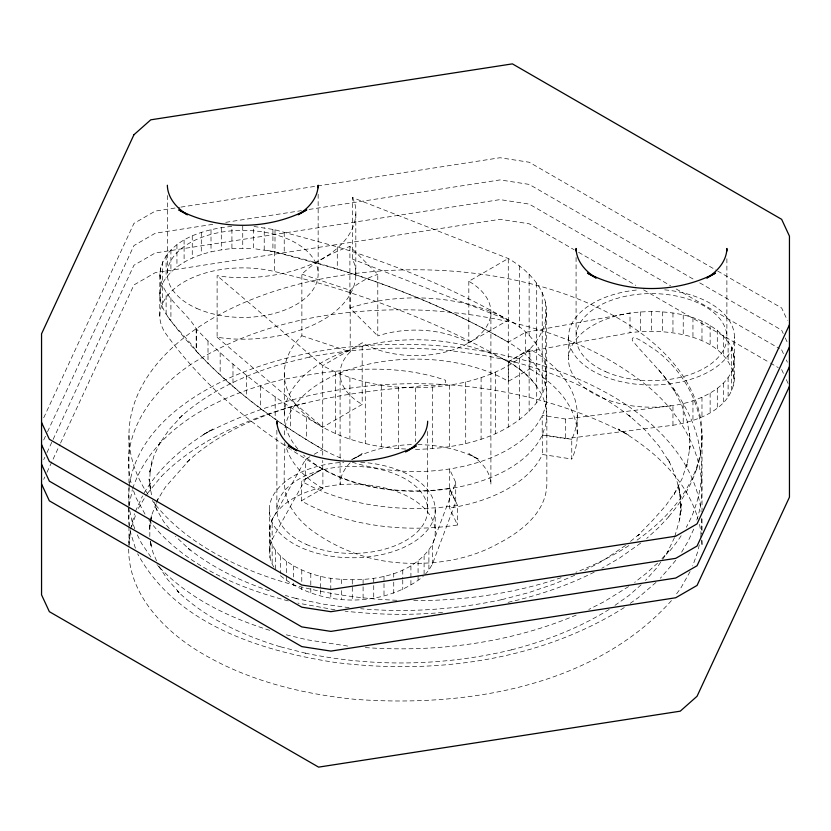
<?xml version="1.0" encoding="UTF-8"?>
<svg xmlns="http://www.w3.org/2000/svg" width="831" height="831" viewBox="0 0 831 831"><rect width="100%" height="100%" fill="white"/><g stroke="black" fill="none" stroke-linecap="round" stroke-linejoin="round"><path stroke-width="0.62" stroke-dasharray="4.16 3.12" d="M297.83 449A131.205 75.746 0 0 1 361.35 346.506A131.205 75.746 0 0 1 536.712 386.508L542.383 395.566L545.738 405.279L546.86 415.168L546.85 484.141C546.216 512.717 520.944 531.85 497.738 543.827C468.31 560.156 433.761 565.07 400.5 562.888C368.393 560.894 337.531 549.073 311.563 530.24C302.307 523.031 294.143 514.327 288.918 503.731C280.525 484.494 286.082 462.867 284.451 442.643M128.763 508.053L128.66 519.604L129.47 526.002M128.712 549.052C128.483 592.098 160.736 627.156 194.994 649.125C242.735 679.301 298.776 693.656 354.515 699.276C465.869 707.648 594.29 687.071 672.175 599.816M149.819 536.494L149.902 525.846L151.429 515.23L149.227 529.804L150.556 522.512M129.137 486.291L128.525 497.831L129.356 508.084M128.971 546.019L130.394 530.417M700.73 537.231L701.748 525.743L701.499 518.077M352.479 197.529L354.671 202.899A113.109 65.296 0 0 1 226.406 276.941L217.109 275.684L217.109 337.251L226.406 338.508A113.109 65.296 0 0 0 354.671 264.466L352.479 259.095L352.479 197.529L508.271 258.503C527.706 269.732 546.279 288.243 546.705 312.072L546.705 415.5L545.738 425.057L542.228 435.101A131.205 75.746 0 0 1 434.322 490.467A131.205 75.746 0 0 1 303.627 455.076M159.801 315.759L159.801 273.898C163.53 240.429 203.429 228.951 231.922 226.416L231.922 248.583C207.885 250.817 181.677 257.942 166.117 277.741C144.864 305.912 183.152 330.613 196.168 350.911L196.511 351.284C233.054 390.414 276.505 422.574 322.729 449.363A131.205 75.746 0 0 0 343.805 459.242M309.901 456.77L305.631 459.231L272.153 519.645C258.348 554.641 303.357 574.699 330.8 578.293C366.336 582.791 412.072 577.961 432.39 544.44L455.72 482.447L449.457 468.964L449.457 488.67L455.72 502.153L432.39 564.135L428.9 570.066L424.101 575.686L424.101 555.981M273.898 567.106C268.558 558.931 268.091 548.159 272.153 539.35L305.631 478.936L305.631 459.231M546.705 312.072C544.076 352.801 500.542 373.493 465.713 382.052C418.18 392.627 365.983 389.199 322.729 365.63L217.109 275.684M415.5 449.384C459.076 448.553 508.073 438.311 536.712 402.62C559.938 373.576 537.969 334.031 508.271 320.07A725.442 418.834 0 0 0 337.282 246.859L274.49 229.657L253.58 226.416L253.58 248.583L274.49 251.824L337.282 269.015A725.442 418.834 0 0 1 508.271 342.237L525.369 332.369L630.012 313.038C665.548 308.54 711.284 313.37 731.602 346.901C745.407 381.886 700.388 401.944 672.954 405.549L565.589 419.021L542.228 415.407L542.228 435.101L565.589 438.716L672.954 425.254C698.237 421.088 731.851 408.592 734.427 378.998L734.427 337.126M129.127 505.497L132.326 489.688M128.763 542.633L130.415 531.113M696.565 469.235C712.26 425.025 690.945 375.176 653.779 348.854C652.345 348.667 630.064 331.07 632.37 340.544C649.447 361.142 669.859 379.31 682.843 403.108C702.216 435.215 707.96 476.08 693.584 511.21M130.602 529.222L134.477 513.745M150.785 521.286L152.125 513.994L156.311 503.243M129.345 485.138C137.562 432.193 185.874 397.457 231.6 376.994C292.855 350.464 360.675 341.79 426.999 344.948C492.856 348.791 559.221 364.414 616.259 398.454C657.196 423.311 695.578 461.943 701.125 511.688M674.824 536.4L679.498 520.092L681.337 502.391L679.54 520.113C683.269 498.984 677.712 477.648 667.792 458.982L669.796 462.763L659.025 446.091L645.323 430.178L628.859 415.23L631.539 417.64C597.26 390.477 556.313 373.14 514.296 361.942L515.895 362.337C448.511 345.426 377.419 343.556 309.277 357.133L310.96 356.717L282.031 363.781L284.15 363.24C246.09 374.355 208.799 391.048 179.34 418.107L182.259 415.49L169.088 429.72L158.856 444.699L160.882 440.887L153.787 456.281L149.829 472.018L150.245 469.795L149.684 480.443L150.546 491.09L149.061 478.957L151.471 494.788M149.829 472.018L152.25 459.211M699.276 544.845L697.936 551.192L692.69 565.963M132.638 488.555C153.995 426.23 220.963 394.985 280.535 379.975C334.114 369.338 392.99 362.067 445.624 380.266C447.836 388.129 420.621 384.182 416.611 386.758C343.296 392.066 268.32 405.351 204.146 443.058M131.682 526.553L135.962 514.088M696.783 520.029C714.026 468.694 684.526 414.503 644.046 383.382C582.687 335.101 503.763 315.063 426.999 310.368C349.612 306.909 269.036 318.668 201.279 358.088C157.651 382.769 116.652 431.975 131.693 485.107M156.779 502.049L158.181 498.465M135.422 511.408L142.537 495.951M43.721 417.785L133.947 223.394L155.272 211.084L179.621 207.314M43.721 439.952L46.983 432.92M47.533 431.756L133.947 245.561L155.272 233.241L212.954 224.318M43.721 459.647L44.812 457.31M46.983 452.625L133.947 265.255L155.272 252.946L500.085 199.606L529.222 204.104L670.575 285.719M43.721 479.352L44.812 477.015M46.983 472.33L60.029 444.221M60.57 443.048L133.947 284.96L155.272 272.651L500.085 219.301L529.222 223.809L574.096 249.716M305.631 478.936L322.885 468.726A131.205 75.746 0 0 0 449.613 488.337L449.613 508.032L457.486 525.005A161.619 93.311 0 0 1 301.373 500.854L301.373 481.149L322.729 469.058L322.729 460.447M449.613 488.337L457.486 505.3L457.486 525.005M536.712 386.508L536.868 386.176A131.205 75.746 0 0 0 508.427 361.61L529.939 349.186A161.619 93.311 0 0 1 571.77 439.319L571.77 459.024L542.383 454.474A131.205 75.746 0 0 1 449.613 508.032M693.729 529.15L688.006 541.469L680.807 553.519M690.094 571.572L680.807 588.099L675.052 595.91M674.492 537.564L666.369 554.63L668.363 550.86L661.351 561.226M138.32 508.468L146.63 494.528M156.135 502.319L165.348 487.143L189.676 459.626L186.871 462.14C219.851 431.85 262.243 414.025 305.195 403.108M144.179 492.845C160.487 465.589 185.729 444.897 212.892 429.045L202.224 435.195C331.413 366.523 499.587 366.523 628.776 435.195L618.108 429.045C652.917 449.384 686.136 478.625 697.884 518.492M660.655 562.255L657.144 567.438L645.51 580.433M147.326 493.562L161.328 476.381M675.769 560.354L660.385 578.231M350.194 462.69C344.47 468.518 340.222 476.121 340.097 484.452L340.097 462.545M668.976 516.56L658.484 527.727L646.684 538.436M661.985 558.588L668.976 551.14M656.012 582.406L638.125 597.769L630.21 603.368M657.581 563.138L646.684 573.016L634.635 582.406M641.127 584.816L628.797 595.63L614.338 605.799M405.715 449.01C376.942 447.919 348.023 441.24 322.729 427.196A131.205 75.746 0 0 1 301.871 335.755L301.871 274.188C315.344 261.173 332.317 252.531 349.903 246.464L377.793 274.365L377.793 335.932A75.403 43.534 0 0 1 468.819 342.85L508.271 320.07L352.479 259.095M280.442 575.686C319.53 607.98 383.756 608.095 423.239 576.434M625.514 545.437L602.08 561.257L582.801 571.468M630.5 541.376L640.472 533.263L637.689 535.766L652.74 520.299L665.61 505.84L676.122 490.622L674.097 494.455L682.054 478.718L687.424 462.503L686.707 466.949L690.125 445.956L689.408 450.433L689.366 433.751L690.083 438.176L687.258 421.431L681.659 404.832L673.307 388.534L675.239 392.222L664.073 376.277L657.799 368.839M640.659 543.131L619.386 558.193L601.852 568.269M628.548 586.613L604.044 601.737L588.764 609.476M355.678 457.954L362.181 453.674L352.562 459.2M624.268 607.565C538.81 661.362 432.899 674.938 334.062 662.297C260.041 650.704 175.632 624.081 137.655 553.81M290.393 449.218A716.945 413.921 0 0 1 166.117 334.093A82.944 47.886 0 0 1 184.098 281.906A82.944 47.886 0 0 1 274.49 271.519A716.945 413.921 0 0 1 508.271 361.942L508.271 258.503L468.819 281.283A75.403 43.534 0 0 1 468.819 342.85A75.403 43.534 0 0 1 362.181 342.85L322.729 365.63L322.729 455.513M159.801 273.898C161.526 297.041 185.303 310.192 196.168 328.744L196.511 329.118C233.054 368.247 276.505 400.407 322.729 427.196L362.181 404.417L362.181 342.85M314.18 454.297L322.729 449.363A716.945 413.921 0 0 1 166.117 314.388L166.117 292.221M508.271 361.942L525.369 352.064L630.012 332.743C665.589 327.83 727.946 334.613 734.427 378.998M301.373 500.854L322.885 488.431L322.885 468.726M284.451 434.873A131.205 75.746 0 0 1 365.443 364.882A131.205 75.746 0 0 1 508.427 381.304L529.939 368.891L529.939 349.186M609.165 609.435C578.625 628.35 544.824 641.355 510.099 650.216L511.636 649.832C444.128 666.047 373.067 667.376 305.091 653.104L306.836 653.53L278.063 646.206M351.492 459.813C369.888 449.592 391.037 445.073 411.958 444.647M594.217 572.133C566.794 585.938 537.428 595.723 507.523 602.475M576.132 615.085C509.278 643.319 435.278 652.709 363.157 647.432M574.709 575.281L554.755 583.798L528.423 592.721L500.74 599.93L502.121 599.577C455.752 609.518 407.928 612.914 360.675 608.718M180.909 207.116L500.085 157.734L529.222 162.242L716.571 270.407M225.772 222.334L301.404 210.638M309.09 209.443L500.085 179.901L529.222 184.409L695.256 280.265M442.539 612.478C410.14 615.366 377.43 614.805 345.114 611.159M231.922 248.583L253.58 248.583M417.858 444.595C439.173 444.938 460.758 449.384 479.508 459.813L468.819 453.674C479.986 460.125 490.664 470.762 490.903 484.452L490.903 312.072M334.955 609.819L297.882 603.098M347.649 646.071L307.512 639.86L283.309 634.115M349.113 607.658L323.861 604.23L295.909 598.497L297.81 598.964L285.376 595.474M571.77 439.319L542.383 434.769L542.383 454.474M352.199 462.15A131.205 75.746 0 0 0 520.383 441.303A131.205 75.746 0 0 0 508.271 342.237A716.945 413.921 0 0 0 274.49 251.824L264.216 249.809L264.216 227.642M288.253 600.917C235.838 587.164 182.114 563.906 148.52 519.562M301.871 274.188L350.194 290.299A75.403 43.534 0 0 1 377.793 274.365M301.871 335.755L350.194 351.866A75.403 43.534 0 0 0 362.181 404.417M269.691 630.324C227.985 617.267 186.798 597.447 156.986 564.675M280.234 646.757C242.642 635.331 205.849 618.316 177.148 590.924L180.098 593.573L167.353 579.217L159.677 567.376M269.275 590.748C239.858 580.952 211.552 567.168 187.339 547.629L190.164 550.153L175.518 536.379M717.693 271.062L781.639 307.979L787.373 320.309M699.744 282.862L781.639 330.146L783.207 333.511M676.185 288.959L779.395 348.553M578.584 252.312L635.798 285.345M643.651 289.874L769.298 362.42M770.42 363.064L778.273 367.603M217.109 337.251L322.729 427.196M349.903 246.464L349.903 308.031L377.793 335.932M169.244 528.578L163.759 521.764L155.013 506.505L157.059 510.379L154.057 501.986M150.837 557.009L141.509 543.287L137.073 534.385M145.01 514.129L135.962 497.582L133.147 489.656M158.607 566.067L159.614 567.978L158.596 565.599M785.285 337.988L787.373 342.476M781.639 349.841L784.246 355.45M786.323 359.937L787.373 362.181M781.639 369.546L784.246 375.155M786.323 379.642L789.45 386.363M156.56 560.842L152.997 552.522L150.847 542.82M135.391 548.18L130.124 531.123M134.767 528.765L131.952 520.84L129.709 510.514M699.577 524.434L701.219 534.001M150.245 541.355L151.169 547.12L150.411 541.22M680.194 496.367L678.366 484.535L679.987 493.635L681.337 511.345M701.696 540.015L702.029 546.019L702.029 539.579M733.721 353.04L733.721 385.241M731.602 346.901L731.602 366.596M731.602 371.686L731.602 391.391M728.112 340.97L728.112 360.664M728.112 377.617L728.112 397.322M726.886 258.753L726.886 337.126M723.313 335.35L723.313 355.055M723.313 383.236L723.313 402.942M717.288 330.136L717.288 349.841M717.288 388.441L717.288 408.146M710.131 325.43L710.131 345.135M710.131 393.156L710.131 412.851M701.977 321.296L701.977 341.001M701.977 397.28L701.977 416.985M702.029 435.205L702.029 509.943M702.029 518.96L702.029 531.85M692.95 317.816L692.95 337.521M692.95 400.76L692.95 420.465M683.227 315.053L683.227 334.748M683.227 403.534L683.227 423.239M672.954 313.038L672.954 332.743M672.954 425.254L672.954 405.549A82.944 47.886 0 0 1 571.364 371.686A82.944 47.886 0 0 1 630.012 313.038L630.012 332.743M662.307 311.812L662.307 331.517M651.483 311.407L651.483 331.102M640.659 311.812L640.659 331.517M577.275 415.168L577.275 434.873M576.08 257.465L576.08 337.126M568.539 337.126L568.539 359.293M565.589 419.021L565.589 438.716M545.583 302.183L545.583 383.517M542.228 292.46L542.228 393.24M536.712 283.08L536.712 402.62M529.129 274.188L529.129 335.755M529.129 349.944L529.129 411.511M525.369 332.369L525.369 352.064M519.593 265.951L519.593 327.518M519.593 358.182L519.593 419.748M508.427 361.61L508.427 381.304M508.271 365.63L508.271 427.196M495.369 372.163L495.369 433.73M481.097 377.669L481.097 439.235M468.819 281.283L468.819 342.85M465.713 382.052L465.713 443.619M455.72 482.447L455.72 502.153M449.457 385.231L449.457 446.798M435.215 509.881L435.215 532.037M432.629 387.173L432.629 448.74M432.39 564.135L432.39 544.44A82.944 47.886 0 0 0 373.732 485.782A82.944 47.886 0 0 0 272.153 519.645L272.153 539.35M428.9 550.371L428.9 570.066M427.674 431.497L427.674 509.881M418.076 561.195L418.076 580.9M415.5 387.817L415.5 441.687M410.919 565.901L410.919 585.606M402.765 570.035L402.765 578.656M402.765 579.882L402.765 589.73M398.371 387.173L398.371 448.74M393.738 573.515L393.738 577.202M393.738 582.136L393.738 593.22M384.005 576.288L384.005 595.983M381.543 385.231L381.543 446.798M373.732 578.293L373.732 597.998M365.287 382.052L365.287 443.619M363.095 579.519L363.095 599.224M355.824 213.91L355.824 275.476M352.271 579.924L352.271 599.629M350.194 290.299L350.194 351.866M349.903 377.669L349.903 439.235M341.448 579.519L341.448 585.678M341.448 590.602L341.448 599.224M340.097 373.638L340.097 461.257M337.282 246.859L337.282 269.015M335.631 372.163L335.631 433.73M330.8 578.293L330.8 597.998M320.527 576.288L320.527 588.597M320.527 589.833L320.527 595.983M318.148 194.236L318.148 273.898M310.794 573.515L310.794 587.06M310.794 588.286L310.794 593.22M306.317 417.411L306.317 439.568M301.778 570.035L301.778 582.344M301.778 587.268L301.778 589.73M293.623 565.901L293.623 576.984M293.623 583.144L293.623 585.606M290.466 407.315L290.466 429.482M286.466 561.195L286.466 580.9M284.223 232.431L284.223 254.587M284.295 373.638L284.295 415.5M280.442 555.981L280.442 573.224M276.868 430.219L276.868 509.881M275.643 550.371L275.643 570.066M275.186 396.927L275.186 419.094M274.999 229.803L274.999 251.959M274.49 251.824L274.49 271.519M272.921 229.283L272.921 251.44M272.153 544.44L272.153 564.135M270.033 525.794L270.033 557.996M269.327 509.881L269.327 551.742M260.508 386.27L260.508 408.426M246.433 375.332L246.433 397.498M242.745 226.011L242.745 248.178M232.981 364.134L232.981 386.301M221.285 227.642L221.285 249.809M220.163 352.697L220.163 374.864M211.012 229.657L211.012 251.824M208.01 341.022L208.01 363.189M201.279 232.431L201.279 254.587M196.511 329.118L196.511 351.284M196.168 328.744L196.168 350.911M192.252 235.911L192.252 258.067M184.098 240.034L184.098 262.201M176.941 244.75L176.941 266.907M170.916 249.954L170.916 272.121M170.916 297.841L170.916 320.008M167.343 195.524L167.343 273.898M166.117 255.574L166.117 277.741M162.627 261.505L162.627 283.672M162.627 286.29L162.627 308.457M160.518 267.644L160.518 302.307M128.971 435.205L128.971 482.884M128.971 488.036L128.971 506.079M128.971 507.367L128.971 525.4M128.971 526.688L128.971 544.731M349.903 308.031A131.205 75.746 0 0 1 508.271 320.07M664.696 289.853A82.944 47.886 0 0 1 721.007 363.251A82.944 47.886 0 0 1 581.96 363.251A82.944 47.886 0 0 1 638.27 289.853M360.706 462.244A82.944 47.886 0 0 1 422.647 535.216A82.944 47.886 0 0 1 281.886 535.216A82.944 47.886 0 0 1 343.837 462.244M322.729 469.058A716.945 413.921 0 0 1 291.432 449.893M529.939 368.891A161.619 93.311 0 0 1 571.77 459.024M322.885 488.431A131.205 75.746 0 0 1 285.573 444.751M457.486 505.3A161.619 93.311 0 0 1 301.373 481.149M148.001 494.487A286.529 165.431 0 0 1 268.912 293.063A286.529 165.431 0 0 1 633.243 327.674A286.529 165.431 0 0 1 635.995 540.846M628.849 545.624A286.529 165.431 0 0 1 575.883 572.289M561.081 577.69A286.529 165.431 0 0 1 411.75 600.616M396.761 600.273A286.529 165.431 0 0 1 152.239 500.501M696.482 469.235A286.466 166.844 -4.3 0 1 668.799 516.508M693.843 511.252A286.757 178.707 2.7 0 1 686.271 527.29M681.14 535.766A286.757 178.707 2.7 0 1 669.454 551.306M161.443 476.412A286.477 152.177 -1.8 0 1 204.291 443.12M605.581 371.665A75.403 43.534 0 0 0 726.242 342.808A75.403 43.534 0 0 0 622.627 296.906A75.403 43.534 0 0 0 605.581 371.665M306.369 544.419A75.403 43.534 0 0 0 427.03 515.563A75.403 43.534 0 0 0 323.415 469.66A75.403 43.534 0 0 0 306.369 544.419M196.843 308.436A75.403 43.534 0 0 0 317.504 279.58A75.403 43.534 0 0 0 213.889 233.677A75.403 43.534 0 0 0 196.843 308.436"/><path stroke-width="1.25" d="M427.674 421.224C427.425 434.914 416.757 445.551 405.59 452.002M789.45 324.796L697.053 523.873L675.728 536.192L330.915 589.532L301.778 585.024L49.361 439.287L41.55 422.47M789.45 346.963L697.053 546.04L675.728 558.349L330.915 611.699L301.778 607.191L49.361 461.454L41.55 444.637M789.45 366.668L697.053 565.745L675.728 578.054L330.915 631.394L301.778 626.896L49.361 481.159L41.55 464.332M789.45 386.363L697.053 585.44L675.728 597.759L330.915 651.099L301.778 646.591L49.361 500.854L41.55 484.037M299.316 213.879C309.257 207.677 317.92 197.456 318.148 185.24L318.148 187.806M706.973 277.824C717.34 271.571 726.647 261.173 726.886 248.469L726.886 251.045M298.204 214.793L306.753 209.879C267.644 230.436 217.857 230.436 178.748 209.879L187.297 214.793M706.942 278.021L715.491 273.108C676.372 293.665 626.584 293.665 587.475 273.108L596.024 278.021M407.72 450.776L416.269 445.863C377.16 466.42 327.372 466.42 288.264 445.863L296.812 450.776M595.993 277.824C585.616 271.571 576.319 261.173 576.08 248.469L576.08 251.045M187.266 214.595C176.889 208.342 167.582 197.944 167.343 185.24M295.701 449.862C285.771 443.661 277.097 433.439 276.868 421.224L276.868 423.789M133.947 134.736L41.55 333.813L41.55 594.861L49.361 611.678L318.595 767.127L680.236 711.18L697.053 696.264L789.45 497.187L789.45 236.139L781.639 219.322L512.405 63.873L150.764 119.82L133.947 134.736"/></g></svg>
